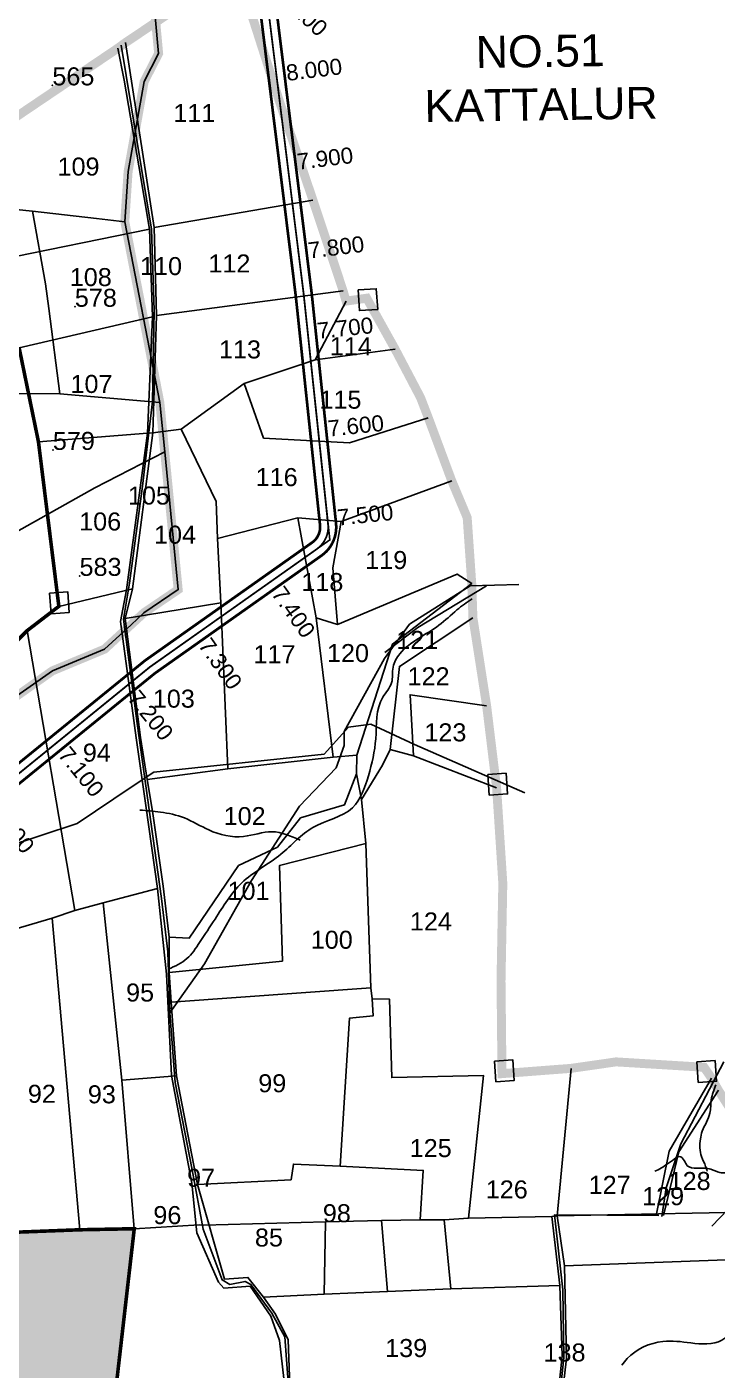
# Model space of a CAD drawing. Header units: inches. Extents: x 206739 to 240559, y 1587423 to 1599564.
# Drawn here: x 219465 to 220236, y 1593746 to 1595247 of the extents above; entities that cross this region are included whole.
import ezdxf
from ezdxf.enums import TextEntityAlignment as Align

# ---------------------------------------------------------------- set-up
doc = ezdxf.new("R2010")
doc.units = ezdxf.units.IN
doc.header["$MEASUREMENT"] = 0
doc.linetypes.add('DASHED2', pattern=[0.375, 0.25, -0.125])
doc.linetypes.add('HIDDEN2', pattern=[0.1875, 0.125, -0.0625])
for name, color, linetype in [('BLOCK', 72, 'Continuous'), ('CANAL1', 7, 'Continuous'), ('CSMark', 72, 'Continuous'), ('PLOT', 7, 'Continuous'), ('PLOT NO', 7, 'Continuous'), ('PLOTS', 7, 'Continuous'), ('PLOTS NO', 7, 'Continuous'), ('ROAD', 1, 'Continuous'), ('STREAM', 4, 'Continuous'), ('text1', 7, 'Continuous'), ('text2', 7, 'Continuous'), ('VILLAGE BOUNDARY STONES', 1, 'Continuous'), ('VILLAGE BOUNDRY', 5, 'Continuous'), ('WUA-17', 3, 'Continuous')]:
    doc.layers.add(name, color=color, linetype=linetype)
doc.styles.add('FONT1', font='Arial')
doc.styles.get("Standard").update_dxf_attribs({"font": 'arial.ttf'})

# ---------------------------------------------------------------- blocks, each defined once
blk = doc.blocks.new('CIRCLE-BOX')
for p, q in [((-0.5, 0), (0.5, 0)), ((0, 0.5), (0, -0.5))]:
    blk.add_line(p, q)
blk.add_circle((0, 0), 0.2)

msp = doc.modelspace()

# ---------------------------------------------------------------- hatches: boundary and pattern name
at = {"layer": 'PLOTS NO', "true_color": 0x7aafdf}
h = msp.add_hatch(dxfattribs=at)
h.set_pattern_fill('ANSI31', color=143)
h.set_pattern_definition([(45, (0, 0), (-0.088388347648, 0.088388347648), [])])
h.paths.add_polyline_path([(218101.56484, 1592466.10832), (218054.60597, 1592762.07039), (218056.21068, 1592796.55068), (218058.6541, 1592890.08055), (218070.69321, 1593103.68614), (218076.59585, 1593199.73289), (218083.87826, 1593380.45259), (218087.97909, 1593390.37297), (218164.02752, 1593448.03969), (218199.38489, 1593479.03964), (218200.68058, 1593490.43244), (218233.24595, 1593548.90255), (218309.21727, 1593600.14803), (218323.76289, 1593616.32336), (218331.46669, 1593682.63927), (218325.88072, 1593692.66377), (218342.89931, 1593695.68121), (218350.03605, 1593698.42424), (218558.3423, 1593825.35893), (218835.78082, 1593945.17694), (218896.25925, 1593967.27742), (218911.60464, 1593973.59177), (219064.29123, 1594090.2842), (219191.15884, 1594186.60757), (219212.73953, 1594142.19417), (219228.18072, 1594133.849), (219243.73925, 1594127.50682), (219345.51685, 1593917.54527), (219348.35332, 1593896.41057), (219523.75252, 1593903.13478), (219584.63245, 1593904.29837), (219564.48353, 1593728.93039), (219691.56422, 1593701.76085), (219725.34, 1593704.64802), (219753.08011, 1593698.48983), (219744.65115, 1593620.29638), (219743.8715, 1593513.25908), (219705.17787, 1593513.31063), (219701.17816, 1593502.70745), (219703.02997, 1593386.98336), (219704.40676, 1593293.97117), (219690.17067, 1593290.28349), (219690.57706, 1593196.81659), (219693.23174, 1593151.11546), (219686.66195, 1593135.85112), (219696.0294, 1593127.29636), (219703.65286, 1593024.35531), (219687.81752, 1592916.73724), (219604.32156, 1592829.84618), (219564.64051, 1592800.73927), (219506.47152, 1592797.00122), (219453.17149, 1592756.86478), (219361.6688, 1592723.6845), (219311.17153, 1592718.75581), (219188.78186, 1592722.10558), (219138.05152, 1592741.35965), (219127.29526, 1592740.8556), (219094.0869, 1592752.93531), (219075.23194, 1592766.28163), (218987.73061, 1592817.1727), (218830.16257, 1592788.02429), (218736.1043, 1592772.50717), (218683.25748, 1592765.31752), (218634.95549, 1592770.38952), (218566.1438, 1592750.11966), (218452.03212, 1592680.82148), (218413.94727, 1592661.1349), (218234.88822, 1592575.51365)])

# ---------------------------------------------------------------- linework, layer by layer
at = {"layer": 'CANAL1', "color": 200, "linetype": 'ByBlock', "ltscale": 40, "const_width": 3}
for points in [[(215793.67918, 1592506.12717), (215908.13879, 1592645.18141, -0.0759395995), (215916.91183, 1592653.04082), (216297.66108, 1592901.91597), (216626.47373, 1593050.28266), (217180.63724, 1593272.34818), (217338.56285, 1593336.29352, 0.0902323432), (217344.9139, 1593340.31708), (217724.57775, 1593690.25977, -0.1631260993), (217758.79886, 1593705.59459), (218125.80697, 1593741.63156, -0.0553213625), (218134.41009, 1593741.52271), (218330.58037, 1593717.23496, 0.1715612544), (218344.25227, 1593720.24394), (218544.8298, 1593845.00508), (218842.64895, 1593972.35536), (218894.77136, 1593991.90126, 0.0720440176), (218900.04725, 1593994.8014), (219275.44868, 1594278.08586), (219596.55838, 1594539.17505), (219783.43109, 1594671.19458, 0.271701903), (219792.19741, 1594690.55646), (219765.0586, 1594946.97138), (219725.318, 1595266.78859, -0.2801529657)], [(215926.76021, 1592637.97398), (216306.33892, 1592886.08403), (216633.52627, 1593033.71734), (217187.36276, 1593255.65182), (217345.31841, 1593319.60932, 0.0902323432), (217357.11322, 1593327.08165), (217736.77707, 1593677.02434, -0.1631260993), (217760.55784, 1593687.68074), (218127.56596, 1593723.71772, -0.0553213625), (218132.1984, 1593723.6591), (218328.36868, 1593699.37135, 0.1715612544), (218353.75936, 1593704.95947), (218553.1702, 1593828.99492), (218849.35105, 1593955.64464), (218901.09158, 1593975.04734, 0.0720440176), (218910.88966, 1593980.43331), (219286.55132, 1594263.91414), (219607.44162, 1594524.82495), (219793.81713, 1594656.49322, 0.271701903), (219810.09743, 1594692.45099), (219782.9414, 1594949.02862), (219743.18062, 1595269.0082, -0.2801529657)]]:
    msp.add_lwpolyline(points, format="xyb", dxfattribs=at)
at = {"layer": 'CANAL1', "color": 1, "linetype": 'HIDDEN2', "ltscale": 5, "const_width": 2}
msp.add_lwpolyline([(215915.08752, 1592639.4617, -0.0759395995), (215921.83602, 1592645.5074), (216302, 1592894), (216630, 1593042), (217184, 1593264), (217341.94063, 1593327.95142, 0.0902323432), (217351.01356, 1593333.69936), (217730.67741, 1593683.64205, -0.1631260993), (217759.67835, 1593696.63767), (218126.68646, 1593732.67464, -0.0553213625), (218133.30424, 1593732.5909), (218329.47452, 1593708.30315, 0.1715612544), (218349.00582, 1593712.6017), (218549, 1593837), (218846, 1593964), (218897.93147, 1593983.4743, 0.0720440176), (218905.46845, 1593987.61735), (219281, 1594271), (219602, 1594532), (219788.62411, 1594663.8439, 0.271701903), (219801.14742, 1594691.50372), (219774, 1594948), (219734.24931, 1595267.89839, -0.2801529657)], format="xyb", dxfattribs=at)
at = {"layer": 'CSMark', "linetype": 'Continuous'}
for p in [(219743.37414, 1595194.46522), (219755.70534, 1595095.22843), (219768.03654, 1594995.99163), (219779.43511, 1594896.64755), (219789.96027, 1594797.20298), (219800.48542, 1594697.75842), (219738.08843, 1594628.14207), (219656.41417, 1594570.44185), (219576.10336, 1594510.94385), (219498.51415, 1594447.8573)]:
    msp.add_point(p, dxfattribs=at)
at = {"layer": 'PLOT'}
for points in [[(219833.25681, 1594433.41443), (219832.96519, 1594412.52053), (219838.3515, 1594384.08723), (219843.32207, 1594334.61236), (219849.09599, 1594173.42572), (219850.53009, 1594161.26828), (219851.63896, 1594142.36701), (219825.30631, 1594139.75575), (219814.6577, 1593974.32075), (219762.45286, 1593976.46852), (219759.82772, 1593958.94433), (219655.32716, 1593953.65503)], [(219870.59553, 1594440.01821), (219896.77021, 1594432.83565)], [(219623.54624, 1594230.29536), (219646.14772, 1594229.07959), (219701.19449, 1594310.1822), (219744.54429, 1594330.69983), (219770.54639, 1594363.38573), (219819.55392, 1594377.87419), (219832.96519, 1594412.52053)], [(219623.71241, 1594190.66472), (219750.0836, 1594203.32866), (219746.82798, 1594310.04326), (219843.32207, 1594334.61236)], [(219307.44195, 1594191.80753), (219406.09795, 1594214.58134), (219433.94719, 1594218.33522), (219434.51599, 1594234.1663), (219492.9939, 1594251.34475), (219518.17112, 1594260.067), (219550.01545, 1594268.58527), (219610.69613, 1594284.6871)], [(219550.01545, 1594268.58527), (219570.67756, 1594070.3401), (219584.63245, 1593904.29837), (219564.48353, 1593728.93039)], [(219523.75252, 1593903.13478), (219492.9939, 1594251.34475)], [(219849.09599, 1594173.42572), (219625.99657, 1594157.62547)], [(219958.28002, 1593916.13289), (219974.68441, 1594075.69592), (219872.40577, 1594073.29463), (219869.81791, 1594160.98312), (219850.53009, 1594161.26828)], [(220072.86926, 1594083.5237), (220057.1291, 1593918.87223)], [(219570.67756, 1594070.3401), (219631.94106, 1594075.1279)], [(220229.64454, 1594072.6255), (220182.47639, 1593991.14499), (220167.66704, 1593918.92801)], [(220237.39173, 1594058.99584), (220193.27725, 1593990.18026), (220176.03514, 1593919.25796)], [(219814.6577, 1593974.32075), (219907.62215, 1593969.52766), (219904.12058, 1593914.09468)], [(220229.9047, 1593907.1492), (220292.20649, 1593971.79993)], [(219759.59065, 1593698.35241), (219881.29903, 1593696.89139), (220056.7894, 1593705.11264), (220062.76008, 1593762.1406), (220060.19944, 1593840.87784), (220051.03463, 1593918.10969)], [(220057.1291, 1593918.87223), (220065.50665, 1593862.84865), (220067.50244, 1593759.44619), (220061.6356, 1593708.07235), (220057.97486, 1593591.64018), (220046.98067, 1593484.83468)], [(220383.22354, 1593925.86567), (220379.54772, 1593882.96128), (220316.09527, 1593872.06637), (220065.50665, 1593862.84865)], [(219798.40334, 1593911.90415), (219796.91354, 1593831.18784)], [(219860.79053, 1593913.48755), (219867.70867, 1593833.98364)], [(219931.08907, 1593914.25305), (219938.28354, 1593837.23667)], [(219729.15143, 1593827.74918), (219796.91354, 1593831.18784), (219867.70867, 1593833.98364), (219938.28354, 1593837.23667), (220060.19944, 1593840.87784)]]:
    msp.add_lwpolyline(points, dxfattribs=at)
at = {"layer": 'PLOT NO'}
for p in [(219493.09152, 1595182.03936), (219493.68601, 1594774.63559), (219523.46929, 1594633.86516)]:
    msp.add_point(p, dxfattribs=at)
at = {"layer": 'PLOTS'}
for points in [[(219611.85907, 1595217.72281), (219601.11703, 1595333.80049), (219531.43361, 1595322.4109), (219505.61655, 1595324.5191), (219454.33527, 1595305.04296), (219377.04209, 1595275.67778), (219375.16249, 1595274.96039), (219378.38847, 1595226.48144), (219382.95062, 1595116.23912), (219387.42732, 1595064.45449), (219386.26409, 1595051.07717), (219408.57762, 1595047.60711), (219470.78985, 1595041.4833), (219542.29036, 1595033.41513), (219574.04599, 1595029.68469), (219577.7586, 1595085.86486), (219595.69093, 1595186.29572), (219611.85907, 1595217.72281)], [(219470.78985, 1595041.4833), (219408.57762, 1595047.60711), (219386.26409, 1595051.07717), (219341.64351, 1595050.74603), (219340.08861, 1595050.70668), (219332.11186, 1595020.31797), (219358.30688, 1594896.35608), (219398.16858, 1594838.16428), (219501.60224, 1594837.47076), (219489.0117, 1594932.82688), (219485.4363, 1594960.09631), (219470.78985, 1595041.4833)], [(219574.04599, 1595029.68469), (219542.29036, 1595033.41513), (219470.78985, 1595041.4833), (219485.4363, 1594960.09631), (219489.0117, 1594932.82688), (219501.60224, 1594837.47076), (219613.19747, 1594827.62924), (219574.04599, 1595029.68469)], [(219613.19747, 1594827.62924), (219501.60224, 1594837.47076), (219398.16858, 1594838.16428), (219396.62691, 1594775.65476), (219430.95006, 1594670.65019), (219431.49795, 1594671.01133), (219540.70302, 1594732.09357), (219618.60784, 1594772.53168), (219613.19747, 1594827.62924)], [(219439.67186, 1594489.95872), (219493.14277, 1594527.74891), (219551.43058, 1594551.98924), (219581.03766, 1594579.30731), (219595.35706, 1594592.5541), (219633.68257, 1594618.57904), (219618.60784, 1594772.53168), (219540.70302, 1594732.09357), (219431.49795, 1594671.01133), (219430.95006, 1594670.65019), (219408.44514, 1594656.00215), (219416.3099, 1594620.51053), (219435.34482, 1594513.35661), (219439.67186, 1594489.95872)]]:
    msp.add_lwpolyline(points, close=True, dxfattribs=at)
for points in [[(219566.34596, 1595223.61856), (219573.40499, 1595188.00706), (219589.66349, 1595092.13023), (219601.52846, 1595021.33689), (219604.93253, 1594923.52668), (219599.53612, 1594793.25288), (219576.0896, 1594618.38261), (219569.38013, 1594582.76752), (219586.84935, 1594453.03249), (219597.45902, 1594377.29337), (219610.69613, 1594284.6871), (219620.74824, 1594188.70903), (219626.38272, 1594075.57446), (219649.09648, 1593955.1562), (219654.39382, 1593899.70095), (219678.77927, 1593844.44549), (219684.78967, 1593837.91625), (219713.97867, 1593840.08855), (219737.13624, 1593806.65695), (219747.02398, 1593779.20244), (219753.56154, 1593720.68452)], [(219574.90663, 1595229.82435), (219606.97903, 1595023.00971), (219609.35226, 1594924.79201), (219605.34877, 1594793.54103), (219582.71844, 1594619.40452), (219574.59576, 1594586.20855), (219591.52715, 1594453.25416), (219599.22288, 1594406.21139), (219604.9432, 1594370.83806), (219617.04444, 1594287.12264), (219623.54624, 1594230.29536), (219623.71241, 1594190.66472), (219625.99657, 1594157.62547), (219631.94106, 1594075.1279), (219655.32716, 1593953.65503), (219685.34474, 1593848.02483), (219711.65158, 1593849.84355), (219729.15143, 1593827.74918), (219742.62451, 1593808.80908), (219756.77319, 1593780.09682), (219759.59065, 1593698.35241)], [(219606.97903, 1595023.00971), (219784.33667, 1595053.66544)], [(219433.2892, 1594987.22201), (219601.52846, 1595021.33689)], [(219817.97482, 1594952.43367), (219609.35226, 1594924.79201)], [(219477.56459, 1594783.63924), (219599.53612, 1594793.25288), (219605.34877, 1594793.54103), (219637.0055, 1594797.78386), (219707.53764, 1594848.75296), (219786.84327, 1594875.30203), (219821.31894, 1594940.92841)], [(219604.93253, 1594923.52668), (219456.05007, 1594888.53544)], [(219876.03944, 1594887.28563), (219786.84327, 1594875.30203)], [(219913.17896, 1594810.59225), (219825.13243, 1594782.4277), (219729.14769, 1594787.92152), (219707.53764, 1594848.75296)], [(219939.42656, 1594739.95421), (219815.64648, 1594694.48693), (219767.5, 1594698.77115), (219677.67456, 1594675.50837), (219676.01738, 1594717.11207), (219637.0055, 1594797.78386)], [(219689.00787, 1594418.23648), (219806.78164, 1594431.1985), (219833.25681, 1594433.41443), (219873.18625, 1594557.68782), (219961.7183, 1594625.32088), (219945.36708, 1594635.8541), (219811.87037, 1594579.58392), (219788.02318, 1594586.80363), (219767.5, 1594698.77115)], [(219815.64648, 1594694.48693), (219806.67603, 1594642.97606), (219811.87037, 1594579.58392)], [(219677.67456, 1594675.50837), (219681.46848, 1594603.92192), (219689.00787, 1594418.23648), (219599.22288, 1594406.21139)], [(219500.36014, 1594599.83125), (219582.71844, 1594619.40452)], [(219574.59576, 1594586.20855), (219681.46848, 1594603.92192)], [(219788.02318, 1594586.80363), (219806.78164, 1594431.1985)], [(219838.3515, 1594384.08723), (219862.03703, 1594422.38235), (219870.59553, 1594440.01821), (219880.84613, 1594532.72834), (219963.05245, 1594586.87531)], [(219465.11621, 1594572.79655), (219518.17112, 1594260.067)], [(219978.35607, 1594488.65607), (219892.89318, 1594500.95209), (219896.77021, 1594432.83565), (219989.51715, 1594396.93097)], [(218861.84218, 1594100.82781), (218879.70034, 1594045.75321), (218896.45382, 1593891.59825), (218946.66542, 1593880.51957), (219023.31721, 1593883.78867), (219117.08909, 1593889.25644), (219199.29682, 1593890.541), (219248.64188, 1593893.57753), (219348.35332, 1593896.41057), (219392.91478, 1593898.47623), (219523.75252, 1593903.13478), (219584.63245, 1593904.29837), (219657.06554, 1593908.63135), (219662.30226, 1593908.19314), (219798.40334, 1593911.90415), (219860.79053, 1593913.48755), (219904.12058, 1593914.09468), (219931.08907, 1593914.25305), (219958.28002, 1593916.13289), (220051.03463, 1593918.10969), (220057.1291, 1593918.87223), (220321.43411, 1593923.9181)]]:
    msp.add_lwpolyline(points, dxfattribs=at)
at = {"layer": 'PLOTS NO', "color": 7}
msp.add_point((219518.22774, 1594934.58466), dxfattribs=at)
at = {"layer": 'ROAD'}
for points in [[(219570.09156, 1595226.98027), (219604.05812, 1595021.47712), (219606.85156, 1594930.59374), (219605.00679, 1594828.77286), (219593.89101, 1594734.00238), (219579.29275, 1594625.75078), (219572.5224, 1594585.3474), (219587.68673, 1594468.94279), (219615.1732, 1594273.33329), (219621.98289, 1594213.82623), (219624.24793, 1594145.55716), (219663.16265, 1594200.48647), (219715.70374, 1594293.57816), (219769.25454, 1594376.51767), (219810.26523, 1594419.36386), (219819.142, 1594444.29791), (219819.23467, 1594459.99486), (219864.0728, 1594541.38611), (219892.05534, 1594579.81993), (219959.80653, 1594622.57299), (220014.28326, 1594624.3769)], [(219864.78657, 1594548.10737), (219901.34416, 1594576.14499), (219978.26208, 1594622.67152)], [(218925.94564, 1594138.15908), (218994.6161, 1594172.2263), (219036.48765, 1594212.51435), (219139.99933, 1594240.91676), (219221.00468, 1594262.66414), (219309.62909, 1594284.93826), (219359.80434, 1594293.20678), (219439.75714, 1594330.17862), (219520.83497, 1594357.03009), (219582.1774, 1594398.66424), (219606.6094, 1594414.37581), (219796.79894, 1594434.49288), (219824.04639, 1594464.84648), (219848.90298, 1594468.26462), (219897.69985, 1594445.29294), (220020.93948, 1594391.34936)], [(219624.24793, 1594145.55716), (219630.44306, 1594067.85512), (219649.26261, 1593970.0698), (219661.71909, 1593903.80499), (219682.66294, 1593847.1481), (219691.33265, 1593842.05356), (219708.50671, 1593845.39535), (219714.90321, 1593841.99032), (219738.21289, 1593810.05387), (219752.99557, 1593783.3757), (219756.68628, 1593732.78198)], [(220243.23149, 1594090.82166), (220195.43988, 1593999.08832), (220178.79913, 1593950.07247), (220173.97228, 1593918.09894)], [(220170.90494, 1593918.89806), (220054.26092, 1593919.92625), (220063.39883, 1593836.15041), (220064.69749, 1593760.26741), (220057.46303, 1593692.29299), (220049.18293, 1593584.49249), (220029.21376, 1593528.10276), (220008.25775, 1593476.01579)]]:
    msp.add_lwpolyline(points, dxfattribs=at)
at = {"layer": 'STREAM'}
for points in [[(219962.03974, 1594608.39716), (219945.24485, 1594595.87141), (219925.0347, 1594578.62353), (219881.40085, 1594546.86429), (219873.81142, 1594531.98945), (219872.15378, 1594514.41553), (219862.26421, 1594498.18582), (219854.46117, 1594451.9119), (219846.22691, 1594410.41164), (219828.39994, 1594374.75126), (219784.72534, 1594352.98772), (219748.40667, 1594322.78733), (219704.68061, 1594290.69186), (219674.92311, 1594250.38133), (219657.58126, 1594224.31778), (219643.52356, 1594206.13195), (219622.51416, 1594194.35108)], [(219769.84657, 1594338.59468), (219738.57266, 1594347.90853), (219706.77478, 1594342.64993), (219667.98509, 1594349.91407), (219640.63958, 1594363.32483), (219613.76785, 1594369.88278), (219591.02247, 1594372.13561)], [(220234.36728, 1594065.13187), (220229.35596, 1594048.40237), (220227.82415, 1594033.56677), (220224.00472, 1594023.53301), (220219.30763, 1594013.13797), (220217.19178, 1594004.57472), (220218.56378, 1593984.85079), (220223.08247, 1593973.89045), (220224.64223, 1593968.73767)], [(220166.31512, 1593968.48018), (220173.72341, 1593972.29902), (220179.61378, 1593976.31351), (220188.08543, 1593982.15981), (220193.75911, 1593984.95691), (220199.19094, 1593980.37243), (220202.58873, 1593974.74552), (220213.16773, 1593971.86962), (220229.03333, 1593970.86225), (220238.77605, 1593967.02671), (220252.50415, 1593966.47276), (220259.07174, 1593962.86864), (220264.76207, 1593954.54445), (220278.56261, 1593952.94339), (220285.64136, 1593948.47277), (220289.37995, 1593942.26821), (220293.86713, 1593936.11539), (220306.20142, 1593933.96207), (220318.95249, 1593945.36483)], [(220501.26534, 1593795.57594), (220490.70939, 1593831.66354), (220485.79338, 1593852.80046), (220470.3904, 1593881.2662), (220435.16315, 1593891.10323), (220417.15491, 1593890.62525), (220397.73787, 1593882.76312), (220375.22559, 1593869.70131), (220368.13911, 1593861.15758), (220358.78683, 1593852.0737), (220345.99626, 1593842.75211), (220332.44163, 1593833.37769), (220321.31112, 1593822.2533), (220310.44571, 1593796.19019), (220301.5546, 1593785.98764), (220258.59498, 1593791.07144), (220241.23487, 1593779.85125), (220206.5228, 1593776.6844), (220175.31437, 1593778.36196), (220135.57169, 1593759.12324), (220129.55213, 1593751.80382)], [(220740.67066, 1593884.43519), (220729.99188, 1593824.94901), (220707.80393, 1593789.30338), (220657.99546, 1593758.19153), (220619.97775, 1593709.89987), (220603.51761, 1593668.20691), (220571.43881, 1593622.02299), (220535.54554, 1593536.99194), (220506.92842, 1593495.59555), (220422.29459, 1593419.62597), (220373.30061, 1593374.77166), (220333.49003, 1593330.70634), (220298.92412, 1593293.0679), (220275.85438, 1593230.24853), (220247.27297, 1593215.76495), (220231.60759, 1593168.06264), (220195.33827, 1593116.66175), (220165.92356, 1593068.45259), (220133.05005, 1593028.27801), (220073.36164, 1593002.92642), (219963.54454, 1592974.50284), (219928.96218, 1592964.53162), (219852.80556, 1592963.43576), (219759.48467, 1592930.83176), (219708.70799, 1592901.3664), (219646.57363, 1592867.50731), (219573.94036, 1592793.50444), (219504.43023, 1592770.38675), (219442.49081, 1592739.19427), (219318.95552, 1592711.6825), (219236.96811, 1592707.15138), (219090.49932, 1592744.8508), (219015.20886, 1592791.57116), (218970.8482, 1592807.83424), (218906.60289, 1592793.53817), (218811.9969, 1592776.03361), (218696.57325, 1592755.92523), (218629.29314, 1592758.09617), (218574.54206, 1592803.96242), (218495.69733, 1592821.05916), (218414.46076, 1592849.55456), (218330.79058, 1592874.84957), (218269.29411, 1592883.61793), (218193.47513, 1592888.6097), (218127.19702, 1592892.74501), (218073.46573, 1592901.91694)], [(220749.40155, 1593853.67805), (220740.7591, 1593819.06484), (220733.79238, 1593787.38257), (220728.9919, 1593768.51799), (220695.06044, 1593736.20714), (220679.45308, 1593727.62121), (220666.7889, 1593700.23688), (220646.3642, 1593679.82294), (220632.79686, 1593658.71012), (220611.34823, 1593642.91721), (220594.24133, 1593597.46591), (220572.0643, 1593565.16528), (220555.7001, 1593530.26482), (220543.33047, 1593502.76956), (220491.13868, 1593453.76057), (220454.28314, 1593411.06482), (220428.77256, 1593382.44683), (220399.36513, 1593351.52238), (220374.08126, 1593326.13601), (220332.70255, 1593278.24978), (220295.28597, 1593221.51461), (220276.65225, 1593197.71362), (220268.25063, 1593161.34954), (220241.18776, 1593139.96751), (220229.27051, 1593100.49672), (220204.56812, 1593061.26767), (220201.75191, 1593010.17518), (220137.17419, 1592962.50147), (220071.46001, 1592939.95453), (220031.86094, 1592926.31997), (219928.19858, 1592887.9467), (219817.54941, 1592837.68799), (219744.16986, 1592819.87669), (219641.60268, 1592756.97394), (219595.63916, 1592709.38687), (219569.87491, 1592682.40033), (219509.66286, 1592675.83708), (219447.80665, 1592623.55052), (219367.04722, 1592575.35823), (219276.9368, 1592564.17913), (219209.07921, 1592537.88325), (219121.37052, 1592512.01533), (219011.29944, 1592453.39482), (218957.19865, 1592416.38333), (218885.0345, 1592374.18642), (218823.03473, 1592315.28853), (218799.95259, 1592266.88285), (218771.71643, 1592223.52199), (218758.10332, 1592159.20695), (218741.47677, 1592078.24061), (218726.62016, 1592023.8022), (218728.12829, 1591993.3), (218724.9582, 1591952.2722), (218711.4873, 1591920.98506), (218695.41349, 1591875.46443), (218680.24815, 1591816.80379), (218668.2172, 1591747.55757), (218632.91173, 1591693.50582), (218585.20929, 1591626.88176), (218558.74306, 1591610.04885), (218563.11815, 1591564.14154), (218578.37364, 1591551.99343), (218568.15392, 1591508.67789), (218558.69714, 1591463.01459), (218557.7118, 1591425.13848), (218564.81612, 1591374.18922), (218562.63705, 1591318.8269), (218554.45848, 1591272.05172), (218549.36926, 1591250.09531), (218541.82786, 1591220.16771), (218593.42874, 1591177.52536), (218669.34065, 1591139.78006), (218695.87352, 1591112.20817), (218706.73987, 1591085.35358), (218727.17283, 1591041.7567), (218724.9919, 1591003.79792), (218718.19187, 1590980.52299), (218705.88786, 1590958.66791), (218696.88151, 1590941.2417), (218693.21406, 1590924.78473), (218688.16614, 1590902.23105)]]:
    msp.add_spline(points, degree=3, dxfattribs=at)
at = {"layer": 'text2', "color": 0, "linetype": 'Continuous'}
msp.add_lwpolyline([(215918, 1592643), (216302, 1592894), (216630, 1593042), (217184, 1593264), (217347, 1593330), (217743, 1593695), (218130, 1593733), (218340, 1593707), (218549, 1593837), (218846, 1593964), (218902, 1593985), (219281, 1594271), (219602, 1594532), (219803, 1594674), (219774, 1594948), (219732, 1595286)], dxfattribs=at)
at = {"layer": 'VILLAGE BOUNDARY STONES'}
for points in [[(219834.62662, 1594953.37012), (219855.02731, 1594954.78052), (219856.62126, 1594931.72493), (219836.22056, 1594930.31453)], [(219490.06549, 1594614.59288), (219510.46619, 1594616.00328), (219512.06013, 1594592.94769), (219491.65943, 1594591.53729)], [(219979.69138, 1594411.91866), (220000.09208, 1594413.32906), (220001.68602, 1594390.27347), (219981.28533, 1594388.86307)], [(219987.13771, 1594091.67452), (220007.5384, 1594093.08492), (220009.13235, 1594070.02933), (219988.73165, 1594068.61893)], [(220213.26461, 1594090.78119), (220233.6653, 1594092.19159), (220235.25925, 1594069.136), (220214.85855, 1594067.7256)]]:
    msp.add_lwpolyline(points, close=True, dxfattribs=at)
at = {"layer": 'VILLAGE BOUNDRY', "linetype": 'DASHED2', "ltscale": 50}
for points, const_width in [([(219601.11703, 1595333.80049), (219611.85907, 1595217.72281), (219595.69093, 1595186.29572), (219577.7586, 1595085.86486), (219574.04599, 1595029.68469), (219613.19747, 1594827.62924), (219618.60784, 1594772.53168), (219633.68257, 1594618.57904), (219595.35706, 1594592.5541), (219551.43058, 1594551.98924), (219493.14277, 1594527.74891), (219439.67186, 1594489.95872)], 10), ([(219358.57536, 1595160.9745), (219416.31118, 1595122.30014), (219566.34596, 1595223.61856), (219574.90663, 1595229.82435), (219699.00803, 1595313.23059)], 10), ([(219699.00803, 1595313.23059), (219747.77367, 1595161.27791), (219784.33667, 1595053.66544), (219817.97482, 1594952.43367), (219821.31894, 1594940.92841), (219844.36466, 1594944.1825), (219876.03944, 1594887.28563), (219904.5087, 1594833.09581), (219913.17896, 1594810.59225), (219939.42656, 1594739.95421), (219956.6245, 1594699.00009), (219961.7183, 1594625.32088), (219963.05245, 1594586.87531), (219978.35607, 1594488.65607), (219989.51715, 1594396.93097), (219996.44205, 1594290.39177), (219994.42546, 1594181.21412), (219995.51836, 1594077.59837), (220072.86926, 1594083.5237), (220122.95796, 1594090.74138), (220221.3214, 1594084.74217), (220229.64454, 1594072.6255), (220237.39173, 1594058.99584), (220292.28294, 1593972.70372)], 10), ([(219426.78252, 1594534.48134), (219465.11621, 1594572.79655), (219500.36014, 1594599.83125), (219477.56459, 1594783.63924), (219456.05007, 1594888.53544)], 4)]:
    msp.add_lwpolyline(points, dxfattribs=dict(at, const_width=const_width))
at = {"layer": 'WUA-17', "color": 17, "const_width": 4}
msp.add_lwpolyline([(218350.03605, 1593698.42424), (218558.3423, 1593825.35893), (218835.78082, 1593945.17694), (218896.25925, 1593967.27742), (218911.60464, 1593973.59177), (219064.29123, 1594090.2842), (219191.15884, 1594186.60757), (219212.73953, 1594142.19417), (219228.18072, 1594133.849), (219243.73925, 1594127.50682), (219345.51685, 1593917.54527), (219348.35332, 1593896.41057), (219523.75252, 1593903.13478), (219584.63245, 1593904.29837), (219564.48353, 1593728.93039)], dxfattribs=at)

# ---------------------------------------------------------------- block references
at = {"layer": 'BLOCK'}
for p in [(219774, 1594948, 91.212), (219803, 1594674, 91.218), (219602, 1594532, 91.131)]:
    msp.add_blockref('CIRCLE-BOX', p, dxfattribs=at)

# ---------------------------------------------------------------- texts
at = {"layer": 'CSMark', "color": 1, "linetype": 'Continuous', "style": 'FONT1'}
for s, rotation, p in [('8.100', 317.42298486, (219750.02935, 1595284.45279)), ('8.000', 7.08328608, (219754.29019, 1595195.82165)), ('7.900', 7.08328599, (219766.62139, 1595096.58486)), ('7.800', 7.08328599, (219778.95259, 1594997.34806)), ('7.700', 6.04165928, (219788.9211, 1594907.60948)), ('7.600', 6.04165928, (219800.89917, 1594798.36075)), ('7.500', 6.04165928, (219811.42432, 1594698.91619)), ('7.400', 305.23997017, (219744.43545, 1594619.15791)), ('7.300', 305.23997017, (219662.7612, 1594561.45768)), ('7.200', 309.1140119, (219583.04288, 1594502.40904)), ('7.100', 309.1140119, (219505.45367, 1594439.32248)), ('7.000', 309.11401195, (219427.86445, 1594376.23593))]:
    msp.add_text(s, height=18, rotation=rotation, dxfattribs=at).set_placement(p, align=Align.MIDDLE_LEFT)
at = {"layer": 'PLOT NO'}
for s, p in [('565', (219493.09152, 1595182.03936)), ('578', (219518.22774, 1594934.58466)), ('579', (219493.68601, 1594774.63559)), ('583', (219523.46929, 1594633.86516))]:
    msp.add_text(s, height=20.139367, dxfattribs=at).set_placement(p)
for s, p in [('111', (219651.76959, 1595151.07914)), ('109', (219522.3457, 1595091.27179)), ('110', (219614.55897, 1594980.06317)), ('112', (219690.94126, 1594983.01083)), ('108', (219536.02731, 1594967.75346)), ('113', (219702.75803, 1594886.9418)), ('114', (219826.64367, 1594890.52397)), ('107', (219536.80991, 1594848.35737)), ('115', (219814.98234, 1594830.77589)), ('116', (219743.74437, 1594744.2506)), ('105', (219601.01719, 1594723.63149)), ('106', (219546.51407, 1594694.6669)), ('104', (219630.19039, 1594679.92135)), ('119', (219866.17937, 1594651.55535)), ('118', (219794.80226, 1594626.96196)), ('121', (219900.86332, 1594562.28127)), ('117', (219741.29607, 1594546.3349)), ('120', (219823.42459, 1594547.59551)), ('122', (219913.48074, 1594521.62597)), ('103', (219628.83546, 1594496.65681)), ('123', (219932.28694, 1594459.00161)), ('94', (219542.82075, 1594436.34469)), ('102', (219707.95727, 1594365.4124)), ('101', (219712.31978, 1594281.91021)), ('124', (219916.10291, 1594247.66496)), ('100', (219805.29601, 1594227.21319)), ('95', (219591.12245, 1594168.27102)), ('92', (219481.36152, 1594055.09192)), ('99', (219738.83339, 1594066.87124)), ('93', (219548.38015, 1594054.52005)), ('125', (219915.88152, 1593994.39613)), ('97', (219659.29219, 1593961.22942)), ('127', (220115.82961, 1593953.34632)), ('128', (220205.19328, 1593957.65805)), ('126', (220000.83952, 1593948.19612)), ('129', (220175.54599, 1593940.6771)), ('98', (219810.98519, 1593921.61349)), ('96', (219621.58893, 1593919.52887)), ('85', (219735.10869, 1593894.46858)), ('139', (219888.43859, 1593770.97639)), ('138', (220065.44194, 1593765.98191))]:
    msp.add_text(s, height=20.139367, dxfattribs=at).set_placement(p, align=Align.MIDDLE_CENTER)
at = {"layer": 'text1', "insert": (219907.62701, 1595236.26837), "char_height": 35.7347404, "width": 260.7466013, "attachment_point": 1, "rotation": 0.85818726}
msp.add_mtext('\\pxqc;NO.51 KATTALUR', dxfattribs=at)

doc.saveas('drawing.dxf')
